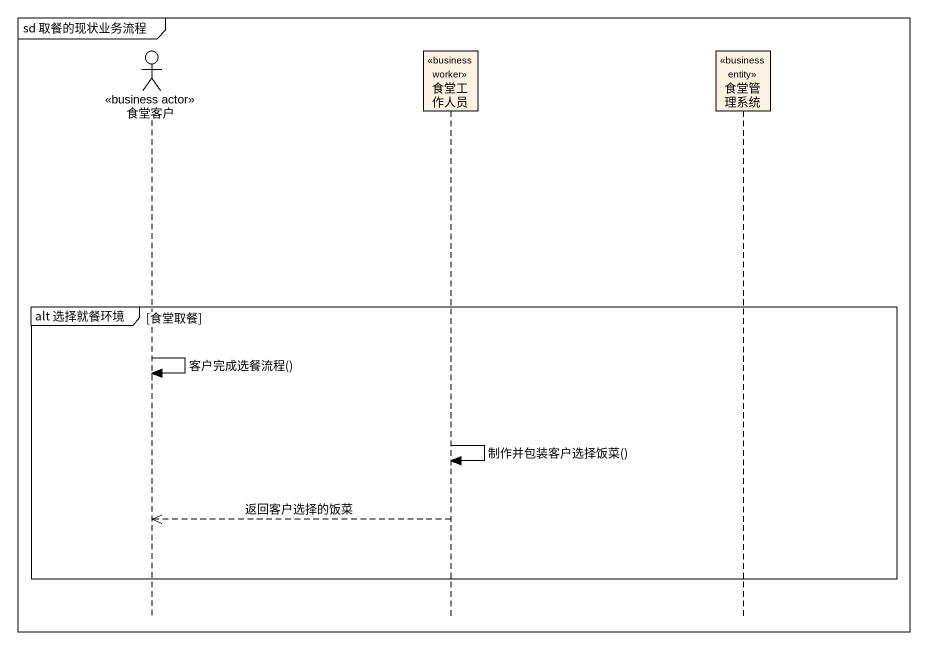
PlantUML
@startuml
mainframe sd 取餐的现状业务流程
hide footbox
actor 食堂客户 <<business actor>>
participant 食堂工作人员 <<business worker>> #FCF2E3
participant 食堂管理系统 <<business entity>> #FCF2E3

group alt 选择就餐环境 [食堂取餐]
  食堂客户 -> 食堂客户 : 客户完成选餐流程()
  食堂工作人员 -> 食堂工作人员 : 制作并包装客户选择饭菜()
  食堂工作人员 -->> 食堂客户 : 返回客户选择的饭菜
end
@enduml
